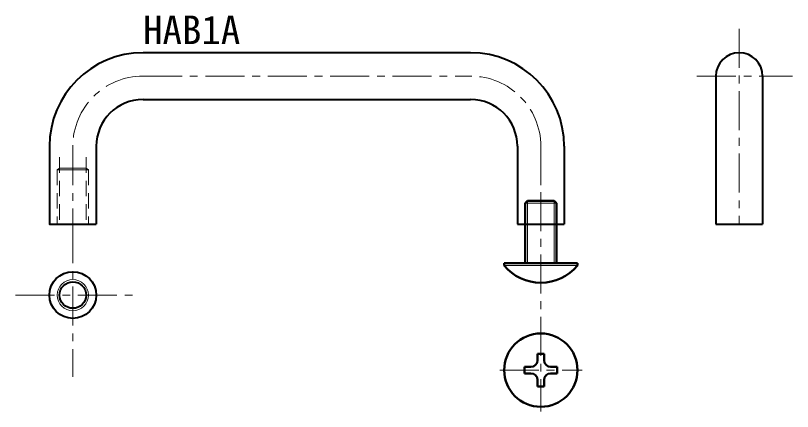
# Model space of a CAD drawing. Units: millimetres on the paper. Extents: x -641 to 1468, y -434 to 1009.
# Drawn here: x 198.2 to 297.8, y -144.5 to -93.7 of the extents above; entities that cross this region are included whole.
import ezdxf
from ezdxf.enums import TextEntityAlignment as Align

# ---------------------------------------------------------------- set-up
doc = ezdxf.new("R2010")
doc.units = ezdxf.units.MM
doc.linetypes.add('CHAIN1', pattern=[8, 5, -1, 1, -1])
doc.linetypes.add('DASHED2', pattern=[3, 2, -1])
doc.layers.add('0-0', color=7, linetype='Continuous', lineweight=18)
doc.layers.add('0-1', color=4, linetype='Continuous', lineweight=18)
doc.styles.add('ＭＳ ゴシック', font='')
doc.styles.get('ＭＳ ゴシック').set_extended_font_data('MS Gothic')

msp = doc.modelspace()

# ---------------------------------------------------------------- linework, layer by layer
at = {"layer": '0-0', "color": 4, "linetype": 'CHAIN1'}
for p, q in [((290.94, -95.434), (290.94, -120.5)), ((214.5, -101.5), (256.5, -101.5)), ((285.514, -101.5), (297.765, -101.5)), ((205.5, -110.5), (205.5, -120.5)), ((265.5, -110.5), (265.5, -120.5)), ((205.5, -120.5), (205.5, -140.07)), ((198.152, -129.581), (213.129, -129.581))]:
    msp.add_line(p, q, dxfattribs=at)
at = {"layer": '0-0', "lineweight": 40}
for p, q in [((256.5, -98.5), (214.5, -98.5)), ((287.94, -101.5), (287.94, -120.5)), ((293.94, -101.5), (293.94, -120.5)), ((214.5, -104.5), (256.5, -104.5)), ((208.5, -110.5), (208.5, -120.5)), ((262.5, -110.5), (262.5, -120.5)), ((268.5, -110.5), (268.5, -120.5)), ((262.5, -120.5), (268.5, -120.5)), ((287.94, -120.5), (293.94, -120.5))]:
    msp.add_line(p, q, dxfattribs=at)
at = {"layer": '0-0', "color": 4, "linetype": 'DASHED2'}
for p, q in [((203.8, -111.917), (203.8, -120.5)), ((207.2, -111.917), (207.2, -120.5)), ((203.5, -113.5), (203.5, -120.5)), ((203.5, -113.5), (205.5, -113.5)), ((207.5, -113.5), (205.5, -113.5)), ((207.5, -113.5), (207.5, -120.5))]:
    msp.add_line(p, q, dxfattribs=at)
at = {"layer": '0-0', "lineweight": 40}
msp.add_lwpolyline([(202.5, -110.5), (202.5, -120.5), (208.5, -120.5)], dxfattribs=at)
at = {"layer": '0-0', "color": 4, "linetype": 'DASHED2'}
for points in [[(203.5, -113.5), (203.8, -113.327), (205.5, -113.327)], [(207.5, -113.5), (207.2, -113.327), (205.5, -113.327)]]:
    msp.add_lwpolyline(points, dxfattribs=at)
at = {"layer": '0-0', "lineweight": 40}
for radius in [3, 1.7]:
    msp.add_circle((205.5, -129.581), radius, dxfattribs=at)
at = {"layer": '0-0', "color": 4}
msp.add_circle((205.5, -129.581), 2, dxfattribs=at)
at = {"layer": '0-0', "lineweight": 40}
for centre, radius, start, end in [((214.5, -110.5), 12, 90, 180), ((256.5, -110.5), 12, 0, 90), ((290.94, -101.5), 3, 0, 180), ((214.5, -110.5), 6, 90, 180), ((256.5, -110.5), 6, 0, 90)]:
    msp.add_arc(centre, radius, start, end, dxfattribs=at)
at = {"layer": '0-0', "color": 4, "linetype": 'CHAIN1'}
for centre, start, end in [((214.5, -110.5), 90, 180), ((256.5, -110.5), 0, 90)]:
    msp.add_arc(centre, 9, start, end, dxfattribs=at)
at = {"layer": '0-1', "linetype": 'CHAIN1'}
for p, q in [((265.5, -116.38), (265.5, -144.506)), ((260.236, -139.205), (270.784, -139.205))]:
    msp.add_line(p, q, dxfattribs=at)
at = {"layer": '0-1', "color": 2, "lineweight": 50}
for p, q in [((263.8, -117.5), (263.5, -117.8)), ((267.2, -117.5), (263.8, -117.5)), ((267.2, -117.5), (267.5, -117.8)), ((263.5, -125.5), (263.5, -117.8)), ((267.5, -125.5), (267.5, -117.8)), ((260.8, -125.788), (260.8, -125.5)), ((270.2, -125.5), (260.8, -125.5)), ((270.2, -125.788), (270.2, -125.5)), ((265.08, -137.105), (265.92, -137.105)), ((265.08, -137.945), (265.08, -137.105)), ((265.92, -137.945), (265.92, -137.105)), ((263.4, -139.625), (263.4, -138.785)), ((264.24, -138.785), (263.4, -138.785)), ((266.76, -138.785), (267.6, -138.785)), ((267.6, -139.625), (267.6, -138.785)), ((264.24, -139.625), (263.4, -139.625)), ((266.76, -139.625), (267.6, -139.625)), ((265.08, -140.465), (265.08, -141.305)), ((265.08, -141.305), (265.92, -141.305)), ((265.92, -140.465), (265.92, -141.305))]:
    msp.add_line(p, q, dxfattribs=at)
at = {"layer": '0-1'}
for p, q in [((263.8, -125.5), (263.8, -117.5)), ((267.2, -125.5), (267.2, -117.5)), ((267.5, -117.8), (263.5, -117.8)), ((270.2, -125.788), (260.8, -125.788))]:
    msp.add_line(p, q, dxfattribs=at)
at = {"layer": '0-1', "color": 2, "lineweight": 50}
msp.add_circle((265.5, -139.205), 4.7, dxfattribs=at)
for centre, radius, start, end in [((265.5, -121.9), 6.1, 219.60191, 320.39807), ((264.24, -137.945), 0.84, 270, 0), ((266.76, -137.945), 0.84, 180, 270), ((264.24, -140.465), 0.84, 0, 90), ((266.76, -140.465), 0.84, 90, 180)]:
    msp.add_arc(centre, radius, start, end, dxfattribs=at)

# ---------------------------------------------------------------- texts
at = {"layer": '0-0', "style": 'ＭＳ ゴシック'}
msp.add_text('HAB1A', height=3.666, dxfattribs=at).set_placement((214.5, -98.5), align=Align.BOTTOM_LEFT)

doc.saveas('drawing.dxf')
